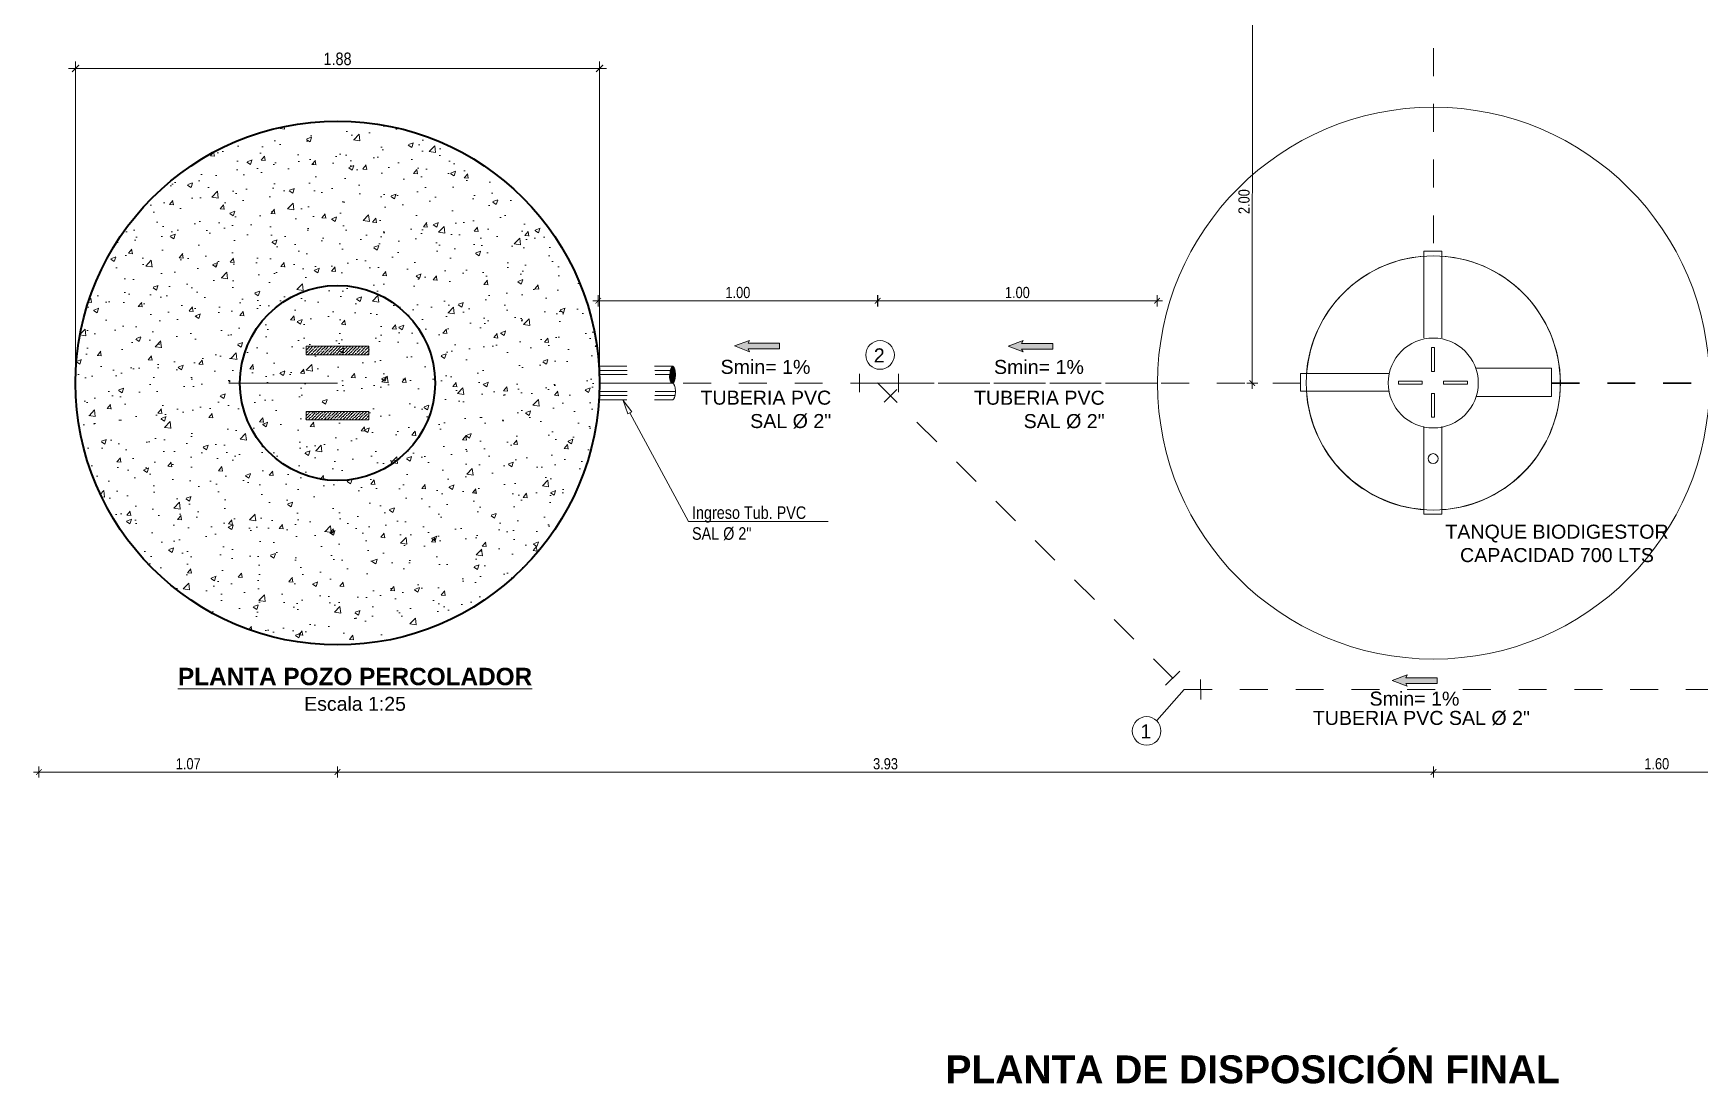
# Model space of a CAD drawing. Header units: metres. Extents: x 0 to 1935, y 0 to 1529.
# Drawn here: x 1861.94 to 1867.91, y 1480.49 to 1484.26 of the extents above; entities that cross this region are included whole.
import ezdxf
from ezdxf import colors
from ezdxf.entities.mleader import LeaderData, LeaderLine
from ezdxf.enums import TextEntityAlignment as Align
from ezdxf.math import Vec2, Vec3

# ---------------------------------------------------------------- set-up
doc = ezdxf.new("R2010")
doc.units = ezdxf.units.M
doc.header["$LTSCALE"] = 0.005
doc.linetypes.add('ACAD_ISO02W100', pattern=[15, 12, -3])
doc.linetypes.add('TRAZO_Y_PUNTOX2', pattern=[50.8, 25.4, -12.7, 0, -12.7])
for name, color, linetype, lineweight in [('-Acero techos', 252, 'Continuous', 13), ('-Achurado', 251, 'Continuous', 5), ('-Acotado', 251, 'Continuous', 5), ('-Corte', 7, 'Continuous', 35), ('-Proyeccion', 85, 'ACAD_ISO02W100', 9), ('-Textos', 7, 'Continuous', 20), ('-Vista', 148, 'Continuous', 9), ('FIC-2ES_LINEA DESAGUE', 6, 'TRAZO_Y_PUNTOX2', 30), ('FIC_2ES_ACCESORIOS', 5, 'Continuous', 30)]:
    doc.layers.add(name, color=color, linetype=linetype, lineweight=lineweight)
for name, color, linetype in [('A_50_CotasExter', 7, 'Continuous'), ('G-TEXTOS-TITULOS', 4, 'Continuous'), ('PDF_Text', 7, 'Continuous')]:
    doc.layers.add(name, color=color, linetype=linetype)
doc.layers.add('PDF_Geometry', color=9, linetype='Continuous', true_color=0x808080)
doc.layers.add("PDF_Tub. de desague 4''", color=7, linetype='Continuous', true_color=0x002595)
doc.styles.add('-Arial Narrow', font='ARIALN.TTF')
doc.styles.add('25-TITULO', font='arialbd.ttf', dxfattribs={"height": 0.1})
doc.styles.add('PDF Arial-BoldMT', font='arial.ttf')
doc.dimstyles.new('Esc 1_20n', dxfattribs={"dimscale": 0.02, "dimtxt": 2, "dimasz": 1, "dimexe": 1, "dimexo": 1, "dimgap": 0.45, "dimtad": 1, "dimtoh": 1, "dimzin": 3, "dimdsep": 46, "dimtxsty": '-Arial Narrow', "dimblk": 'ARCHTICK', "dimcen": 1, "dimdle": 1, "dimclrd": 252, "dimclre": 252, "dimclrt": 252, "dimadec": 0, "dimazin": 0, "dimtfac": 1, "dimtix": 1, "dimtmove": 1, "dimatfit": 2, "dimldrblk": 'ARCHTICK', "dimfxl": 1, "dimfxlon": 1, "dimtolj": 2, "dimlwd": 5, "dimlwe": 5, "dimarcsym": 0})
doc.dimstyles.new('Esc 1_25', dxfattribs={"dimscale": 0.025, "dimtxt": 1.8, "dimasz": 1, "dimexe": 1, "dimexo": 2, "dimgap": 0.45, "dimtad": 2, "dimtih": 1, "dimtoh": 1, "dimzin": 4, "dimdsep": 46, "dimtxsty": '-Arial Narrow', "dimblk": 'ARCHTICK', "dimcen": 1, "dimdle": 1, "dimclrd": 256, "dimclre": 256, "dimclrt": 7, "dimadec": 0, "dimazin": 0, "dimtfac": 1, "dimtix": 1, "dimtmove": 1, "dimatfit": 2, "dimldrblk": 'ARCHTICK', "dimfxl": 1, "dimtolj": 2, "dimlwd": 5, "dimlwe": 0, "dimarcsym": 0})
pattern_1 = [(45, (298.959666, -9.086934), (0.004209495057, 0.015434815208), [0.01984375, -0.00396875, 0, -0.00396875])]

# ---------------------------------------------------------------- blocks, each defined once
blk = doc.blocks.new('_ArchTick')
at = {"color": 0, "linetype": 'ByBlock', "const_width": 0.15}
blk.add_lwpolyline([(-0.5, -0.5), (0.5, 0.5)], dxfattribs=at)
blk = doc.blocks.new('*D276')
at = {"layer": 'A_50_CotasExter', "color": 252, "lineweight": 5, "ltscale": 0.005, "transparency": 16777216}
for p, q in [((1863.0269, 1481.6325), (1863.0269, 1481.5925)), ((1866.9588, 1481.6325), (1866.9588, 1481.5925)), ((1863.0069, 1481.6125), (1866.9788, 1481.6125))]:
    blk.add_line(p, q, dxfattribs=at)
at = {"layer": 'Defpoints', "color": 0, "ltscale": 0.005, "transparency": 16777216}
for p in [(1866.9588, 1482.4036), (1863.0269, 1482.0888), (1866.9588, 1481.6125)]:
    blk.add_point(p, dxfattribs=at)
at = {"layer": 'A_50_CotasExter', "color": 252, "lineweight": 5, "ltscale": 0.005, "transparency": 16777216, "xscale": 0.02, "yscale": 0.02, "zscale": 0.02}
for p, rotation in [((1863.0269, 1481.6125), 180.0000000000584), ((1866.9588, 1481.6125), 5.842042838912188e-11)]:
    blk.add_blockref('_ArchTick', p, dxfattribs=dict(at, rotation=rotation))
at = {"layer": 'A_50_CotasExter', "color": 252, "ltscale": 0.005, "transparency": 16777216, "insert": (1864.9929, 1481.642), "char_height": 0.04, "attachment_point": 5, "style": '-Arial Narrow'}
blk.add_mtext('\\A2;3.93', dxfattribs=at)
blk = doc.blocks.new('*D277')
at = {"layer": 'A_50_CotasExter', "color": 252, "lineweight": 5, "ltscale": 0.005, "transparency": 16777216}
for p, q in [((1866.9588, 1481.6325), (1866.9588, 1481.5925)), ((1868.5606, 1481.6325), (1868.5606, 1481.5925)), ((1866.9388, 1481.6125), (1868.5806, 1481.6125))]:
    blk.add_line(p, q, dxfattribs=at)
at = {"layer": 'Defpoints', "color": 0, "ltscale": 0.005, "transparency": 16777216}
for p in [(1866.9588, 1482.4036), (1868.5606, 1482.4042), (1868.5606, 1481.6125)]:
    blk.add_point(p, dxfattribs=at)
at = {"layer": 'A_50_CotasExter', "color": 252, "lineweight": 5, "ltscale": 0.005, "transparency": 16777216, "xscale": 0.02, "yscale": 0.02, "zscale": 0.02}
for p, rotation in [((1866.9588, 1481.6125), 180.0000000000584), ((1868.5606, 1481.6125), 5.842042838912188e-11)]:
    blk.add_blockref('_ArchTick', p, dxfattribs=dict(at, rotation=rotation))
at = {"layer": 'A_50_CotasExter', "color": 252, "ltscale": 0.005, "transparency": 16777216, "insert": (1867.7597, 1481.642), "char_height": 0.04, "attachment_point": 5, "style": '-Arial Narrow'}
blk.add_mtext('\\A2;1.60', dxfattribs=at)
blk = doc.blocks.new('*D280')
at = {"layer": 'A_50_CotasExter', "color": 252, "lineweight": 5, "ltscale": 0.005, "transparency": 16777216}
for p, q in [((1861.9556, 1481.6325), (1861.9556, 1481.5925)), ((1863.0269, 1481.6125), (1863.0269, 1481.6325)), ((1863.0469, 1481.6125), (1861.9356, 1481.6125))]:
    blk.add_line(p, q, dxfattribs=at)
at = {"layer": 'Defpoints', "color": 0, "ltscale": 0.005, "transparency": 16777216}
for p in [(1861.9556, 1481.7278), (1861.9556, 1481.6125), (1863.0269, 1481.6125)]:
    blk.add_point(p, dxfattribs=at)
at = {"layer": 'A_50_CotasExter', "color": 252, "lineweight": 5, "ltscale": 0.005, "transparency": 16777216, "xscale": 0.02, "yscale": 0.02, "zscale": 0.02}
for p, rotation in [((1861.9556, 1481.6125), 180.0000000000583), ((1863.0269, 1481.6125), 5.835332217429823e-11)]:
    blk.add_blockref('_ArchTick', p, dxfattribs=dict(at, rotation=rotation))
at = {"layer": 'A_50_CotasExter', "color": 252, "ltscale": 0.005, "transparency": 16777216, "insert": (1862.4913, 1481.642), "char_height": 0.04, "attachment_point": 5, "style": '-Arial Narrow'}
blk.add_mtext('\\A2;1.07', dxfattribs=at)
blk = doc.blocks.new('*D271')
at = {"layer": 'A_50_CotasExter', "color": 252, "lineweight": 5, "ltscale": 0.005, "transparency": 16777216}
for p, q in [((1866.3085, 1482.988), (1866.3091, 1485.0301)), ((1866.3291, 1485.0101), (1866.2891, 1485.0101)), ((1866.3286, 1483.008), (1866.2886, 1483.008))]:
    blk.add_line(p, q, dxfattribs=at)
at = {"layer": 'Defpoints', "color": 0, "ltscale": 0.005, "transparency": 16777216}
for p in [(1866.3091, 1485.0101), (1866.9593, 1485.0099), (1866.9588, 1483.0079)]:
    blk.add_point(p, dxfattribs=at)
at = {"layer": 'A_50_CotasExter', "color": 252, "lineweight": 5, "ltscale": 0.005, "transparency": 16777216, "xscale": 0.02, "yscale": 0.02, "zscale": 0.02}
for p, rotation in [((1866.3091, 1485.0101), 89.98483993427523), ((1866.3086, 1483.008), 269.9848399342752)]:
    blk.add_blockref('_ArchTick', p, dxfattribs=dict(at, rotation=rotation))
at = {"layer": 'A_50_CotasExter', "color": 252, "ltscale": 0.005, "transparency": 16777216, "insert": (1866.2792, 1483.6591), "char_height": 0.04, "attachment_point": 5, "rotation": 89.98484, "style": '-Arial Narrow'}
blk.add_mtext('\\A2;2.00', dxfattribs=at)
blk = doc.blocks.new('*D288')
at = {"layer": 'A_50_CotasExter', "color": 252, "lineweight": 5, "ltscale": 0.005, "transparency": 16777216}
for p, q in [((1864.9449, 1483.3034), (1865.9869, 1483.3034)), ((1864.9649, 1483.2834), (1864.9649, 1483.3234)), ((1865.9669, 1483.2834), (1865.9669, 1483.3234))]:
    blk.add_line(p, q, dxfattribs=at)
at = {"layer": 'Defpoints', "color": 0, "ltscale": 0.005, "transparency": 16777216}
for p in [(1865.9669, 1483.3034), (1864.9649, 1483.0084), (1865.9669, 1483.0084)]:
    blk.add_point(p, dxfattribs=at)
at = {"layer": 'A_50_CotasExter', "color": 252, "lineweight": 5, "ltscale": 0.005, "transparency": 16777216, "xscale": 0.02, "yscale": 0.02, "zscale": 0.02, "rotation": 180}
blk.add_blockref('_ArchTick', (1864.9649, 1483.3034), dxfattribs=at)
at = {"layer": 'A_50_CotasExter', "color": 252, "lineweight": 5, "ltscale": 0.005, "transparency": 16777216, "xscale": 0.02, "yscale": 0.02, "zscale": 0.02}
blk.add_blockref('_ArchTick', (1865.9669, 1483.3034), dxfattribs=at)
at = {"layer": 'A_50_CotasExter', "color": 252, "ltscale": 0.005, "transparency": 16777216, "insert": (1865.4659, 1483.3329), "char_height": 0.04, "attachment_point": 5, "style": '-Arial Narrow'}
blk.add_mtext('\\A2;1.00', dxfattribs=at)
blk = doc.blocks.new('*D289')
at = {"layer": 'A_50_CotasExter', "color": 252, "lineweight": 5, "ltscale": 0.005, "transparency": 16777216}
for p, q in [((1863.9423, 1483.3034), (1864.9843, 1483.3034)), ((1863.9623, 1483.2834), (1863.9623, 1483.3234)), ((1864.9643, 1483.2834), (1864.9643, 1483.3234))]:
    blk.add_line(p, q, dxfattribs=at)
at = {"layer": 'Defpoints', "color": 0, "ltscale": 0.005, "transparency": 16777216}
for p in [(1864.9643, 1483.3034), (1863.9623, 1483.0084), (1864.9643, 1483.0084)]:
    blk.add_point(p, dxfattribs=at)
at = {"layer": 'A_50_CotasExter', "color": 252, "lineweight": 5, "ltscale": 0.005, "transparency": 16777216, "xscale": 0.02, "yscale": 0.02, "zscale": 0.02, "rotation": 180}
blk.add_blockref('_ArchTick', (1863.9623, 1483.3034), dxfattribs=at)
at = {"layer": 'A_50_CotasExter', "color": 252, "lineweight": 5, "ltscale": 0.005, "transparency": 16777216, "xscale": 0.02, "yscale": 0.02, "zscale": 0.02}
blk.add_blockref('_ArchTick', (1864.9643, 1483.3034), dxfattribs=at)
at = {"layer": 'A_50_CotasExter', "color": 252, "ltscale": 0.005, "transparency": 16777216, "insert": (1864.4633, 1483.3329), "char_height": 0.04, "attachment_point": 5, "style": '-Arial Narrow'}
blk.add_mtext('\\A2;1.00', dxfattribs=at)
blk = doc.blocks.new('_ClosedBlank')
at = {"color": 0, "linetype": 'ByBlock', "lineweight": -2}
for p, q in [((-1, 0.17), (0, 0)), ((-1, 0.17), (-1, -0.17)), ((0, 0), (-1, -0.17))]:
    blk.add_line(p, q, dxfattribs=at)
blk = doc.blocks.new('*D507')
at = {"layer": '-Acotado', "lineweight": 5, "transparency": 16777216}
blk.add_line((1863.9919, 1484.1369), (1862.0619, 1484.1369), dxfattribs=at)
at = {"layer": '-Acotado', "lineweight": 0, "transparency": 16777216}
for p, q in [((1862.0869, 1483.0584), (1862.0869, 1484.1619)), ((1863.9669, 1483.0584), (1863.9669, 1484.1619))]:
    blk.add_line(p, q, dxfattribs=at)
at = {"layer": 'Defpoints', "color": 0, "transparency": 16777216}
for p in [(1862.0869, 1484.1369), (1862.0869, 1483.0084), (1863.9669, 1483.0084)]:
    blk.add_point(p, dxfattribs=at)
at = {"layer": '-Acotado', "lineweight": 5, "transparency": 16777216, "xscale": 0.025, "yscale": 0.025, "zscale": 0.025, "rotation": 180}
blk.add_blockref('_ArchTick', (1862.0869, 1484.1369), dxfattribs=at)
at = {"layer": '-Acotado', "lineweight": 5, "transparency": 16777216, "xscale": 0.025, "yscale": 0.025, "zscale": 0.025}
blk.add_blockref('_ArchTick', (1863.9669, 1484.1369), dxfattribs=at)
at = {"layer": '-Acotado', "color": 7, "transparency": 16777216, "insert": (1863.0269, 1484.1711), "char_height": 0.045, "attachment_point": 5, "style": '-Arial Narrow'}
blk.add_mtext('\\A2;1.88', dxfattribs=at)

msp = doc.modelspace()

# ---------------------------------------------------------------- hatches: boundary and pattern name
at = {"layer": '-Acero techos', "lineweight": 5, "ltscale": 0.005, "true_color": 0x105689}
h = msp.add_hatch(color=146, dxfattribs=at)
h.dxf.hatch_style = 1
h.paths.add_polyline_path([(1864.50016, 1483.13062), (1864.61242, 1483.13062), (1864.61242, 1483.15074), (1864.50016, 1483.15074), (1864.50545, 1483.16134), (1864.45144, 1483.14121), (1864.50545, 1483.12003)])
h = msp.add_hatch(color=146, dxfattribs=at)
h.dxf.hatch_style = 1
h.paths.add_polyline_path([(1865.48127, 1483.13036), (1865.59353, 1483.13036), (1865.59353, 1483.15048), (1865.48127, 1483.15048), (1865.48657, 1483.16107), (1865.43255, 1483.14095), (1865.48657, 1483.11977)])
h = msp.add_hatch(color=146, dxfattribs=at)
h.dxf.hatch_style = 1
h.paths.add_polyline_path([(1866.85922, 1481.93076), (1866.97148, 1481.93076), (1866.97148, 1481.95089), (1866.85922, 1481.95089), (1866.86451, 1481.96148), (1866.8105, 1481.94135), (1866.86451, 1481.92017)])
at = {"layer": '-Achurado'}
h = msp.add_hatch(dxfattribs=at)
h.set_pattern_fill('AR-CONC', color=256, scale=0.001)
h.set_pattern_definition([(50, (302.82414, -13.76918), (0.182184669, -0.015939086), [0.01905, -0.20955]), (355, (302.82414, -13.76918), (-0.035243421, 0.191056845), [0.01524, -0.167640584]), (100.451445, (302.83932, -13.7705), (0.146941247, 0.175117752), [0.016190009, -0.178090245]), (46.1842, (302.82414, -13.71838), (0.27107904, -0.042042328), [0.028575, -0.314325]), (96.635558, (302.84673, -13.72188), (0.237404134, 0.247426125), [0.024285023, -0.267135608]), (351.184151, (302.82414, -13.71838), (0.237404134, 0.247426125), [0.022859967, -0.251459732]), (21, (302.84954, -13.73108), (0.151614391, -0.102265198), [0.01905, -0.20955]), (326, (302.84954, -13.73108), (0.061802028, 0.184187966), [0.01524, -0.16764]), (71.451445, (302.86218, -13.7396), (0.213416419, 0.081922769), [0.016190009, -0.178089938]), (37.5, (302.82414, -13.76918), (0.0030886033, 0.0845550389), [0, -0.165608, 0, -0.17018, 0, -0.168275]), (7.5, (302.82414, -13.76918), (0.0668196625, 0.100180575), [0, -0.097028, 0, -0.161798, 0, -0.064135]), (327.5, (302.7675, -13.76918), (0.1355905952, -0.005728744), [0, -0.0635, 0, -0.19812, 0, -0.26289]), (317.5, (302.7421, -13.76918), (0.1481291814, 0.025426491), [0, -0.08255, 0, -0.131572, 0, -0.18669])])
edge = h.paths.add_edge_path()
edge.add_arc((1863.02695, 1483.00839), 0.94, 180, 540, ccw=False)
at = {"layer": '-Acotado'}
h = msp.add_hatch(dxfattribs=at)
h.set_pattern_fill('ANSI36', color=256, scale=0.0025)
h.set_pattern_definition(pattern_1)
h.paths.add_polyline_path([(1863.13945, 1483.14006), (1862.91445, 1483.14006), (1862.91445, 1483.11006), (1863.13945, 1483.11006)])
h = msp.add_hatch(dxfattribs=at)
h.set_pattern_fill('ANSI36', color=256, scale=0.0025)
h.set_pattern_definition(pattern_1)
h.paths.add_polyline_path([(1863.13945, 1482.90654), (1862.91445, 1482.90654), (1862.91445, 1482.87654), (1863.13945, 1482.87654)])
at = {"layer": '-Proyeccion', "ltscale": 0.005}
h = msp.add_hatch(color=256, dxfattribs=at)
h.dxf.hatch_style = 1
edge = h.paths.add_edge_path()
edge.add_ellipse((1864.22831, 1483.03817), major_axis=(0, 0.03048), ratio=0.3520651, start_angle=0, end_angle=180, ccw=False)
edge.add_ellipse((1864.22831, 1483.03817), major_axis=(0, 0.03048), ratio=0.3520651, start_angle=180, end_angle=360, ccw=False)

# ---------------------------------------------------------------- linework, layer by layer
at = {"layer": '-Acero techos', "color": 148, "ltscale": 0.005, "true_color": 0x09314e}
for points in [[(1864.50016, 1483.13062), (1864.50545, 1483.12003), (1864.45144, 1483.14121), (1864.50545, 1483.16134), (1864.50016, 1483.15074), (1864.61242, 1483.15074), (1864.61242, 1483.13062)], [(1865.48127, 1483.13036), (1865.48657, 1483.11977), (1865.43255, 1483.14095), (1865.48657, 1483.16107), (1865.48127, 1483.15048), (1865.59353, 1483.15048), (1865.59353, 1483.13036)], [(1866.85922, 1481.93076), (1866.86451, 1481.92017), (1866.8105, 1481.94135), (1866.86451, 1481.96148), (1866.85922, 1481.95089), (1866.97148, 1481.95089), (1866.97148, 1481.93076)]]:
    msp.add_lwpolyline(points, close=True, dxfattribs=at)
at = {"layer": '-Acero techos', "color": 18, "ltscale": 0.005, "true_color": 0x000000}
for centre, radius in [((1866.9588, 1483.00786), 0.99), ((1866.958, 1483.00846), 0.45592)]:
    msp.add_circle(centre, radius, dxfattribs=at)
at = {"layer": '-Corte'}
for radius in [0.94, 0.35]:
    msp.add_circle((1863.02695, 1483.00839), radius, dxfattribs=at)
at = {"layer": '-Proyeccion', "ltscale": 0.005}
for p, q in [((1863.96455, 1483.06865), (1864.22831, 1483.06865)), ((1863.96561, 1483.05339), (1864.21901, 1483.05339)), ((1863.96635, 1483.03839), (1864.21758, 1483.03839)), ((1863.96695, 1483.00839), (1864.22603, 1483.00839)), ((1863.96455, 1482.94813), (1864.22831, 1482.94813)), ((1863.96561, 1482.96339), (1864.23768, 1482.96339)), ((1863.96635, 1482.97839), (1864.23904, 1482.97839))]:
    msp.add_line(p, q, dxfattribs=at)
msp.add_ellipse((1864.22831, 1483.03817), major_axis=(0, 0.03048), ratio=0.3520651, dxfattribs=at)
at = {"layer": '-Proyeccion', "ltscale": 0.005, "extrusion": (0, 0, -1)}
msp.add_ellipse((1864.22831, 1482.97791), major_axis=(0, -0.02978), ratio=0.3602945, start_param=3.1415927, end_param=6.2831853, dxfattribs=at)
at = {"layer": '-Vista'}
for points in [[(1863.13945, 1483.14006), (1862.91445, 1483.14006), (1862.91445, 1483.11006), (1863.13945, 1483.11006)], [(1863.13945, 1482.90654), (1862.91445, 1482.90654), (1862.91445, 1482.87654), (1863.13945, 1482.87654)]]:
    msp.add_lwpolyline(points, close=True, dxfattribs=at)
msp.add_lwpolyline([(1863.02695, 1483.00839), (1862.63695, 1483.00839)], dxfattribs=at)
msp.add_circle((1863.02695, 1483.00839), 0.94, dxfattribs=at)
at = {"layer": 'FIC-2ES_LINEA DESAGUE', "color": 175, "lineweight": 20, "ltscale": 0.5, "true_color": 0x4554a5}
for p, q in [((1866.95933, 1485.00989), (1866.95933, 1483.48175)), ((1864.96433, 1483.00898), (1866.06454, 1481.90877)), ((1866.06454, 1481.90877), (1868.0607, 1481.90877))]:
    msp.add_line(p, q, dxfattribs=at)
for points in [[(1865.96695, 1483.00839), (1863.96695, 1483.00839)], [(1866.48186, 1483.00839), (1864.96433, 1483.00839)], [(1865.99676, 1481.92466), (1866.04865, 1481.97444)], [(1866.12384, 1481.87276), (1866.12278, 1481.94478)]]:
    msp.add_lwpolyline(points, dxfattribs=at)
at = {"layer": 'FIC-2ES_LINEA DESAGUE', "color": 175, "lineweight": 30, "ltscale": 0.5, "true_color": 0x4554a5}
msp.add_lwpolyline([(1867.38262, 1483.00839), (1868.56065, 1483.00839)], dxfattribs=at)
at = {"layer": 'FIC_2ES_ACCESORIOS', "color": 175, "lineweight": 20, "true_color": 0x4554a5}
for p, q in [((1864.89992, 1483.04089), (1864.89992, 1482.97589)), ((1864.89992, 1483.00839), (1865.03992, 1483.00839)), ((1864.96492, 1483.00839), (1865.01088, 1482.96243)), ((1865.03992, 1483.04089), (1865.03992, 1482.97589)), ((1865.03386, 1482.98541), (1864.9879, 1482.93945))]:
    msp.add_line(p, q, dxfattribs=at)
at = {"layer": 'PDF_Geometry', "color": 7, "lineweight": 13}
msp.add_lwpolyline([(1865.96604, 1481.79757), (1866.06454, 1481.90877)], dxfattribs=at)
for centre in [(1864.97319, 1483.10895), (1865.9295, 1481.75997)]:
    msp.add_circle(centre, 0.05136, dxfattribs=at)
at = {"layer": "PDF_Tub. de desague 4''", "lineweight": 13}
for points in [[(1866.92378, 1483.16992), (1866.92378, 1483.48175), (1866.98895, 1483.48175), (1866.98895, 1483.16992)], [(1867.11087, 1483.06166), (1867.38262, 1483.06166), (1867.38262, 1482.95971), (1867.11087, 1482.95971)], [(1866.79766, 1483.04274), (1866.48186, 1483.04274), (1866.48186, 1482.97862), (1866.79766, 1482.97862)], [(1866.92378, 1482.8525), (1866.92378, 1482.53805), (1866.98895, 1482.53805), (1866.98895, 1482.8525)]]:
    msp.add_lwpolyline(points, dxfattribs=at)
for points in [[(1866.95111, 1483.13523), (1866.95111, 1483.0501), (1866.96267, 1483.0501), (1866.96267, 1483.13523)], [(1866.83339, 1483.00385), (1866.91853, 1483.00385), (1866.91853, 1483.01541), (1866.83339, 1483.01541)], [(1867.08039, 1483.01541), (1866.99525, 1483.01541), (1866.99525, 1483.00385), (1867.08039, 1483.00385)], [(1866.96267, 1482.88613), (1866.96267, 1482.97127), (1866.95111, 1482.97127), (1866.95111, 1482.88613)]]:
    msp.add_lwpolyline(points, close=True, dxfattribs=at)
for centre, radius in [((1866.958, 1483.00846), 0.1614), ((1866.95743, 1482.73703), 0.01786)]:
    msp.add_circle(centre, radius, dxfattribs=at)
for centre, radius, start, end in [((1866.95838, 1483.00889), 0.45601, 94.351896, 175.742825), ((1866.95748, 1483.0087), 0.45613, 0.248578, 86.044698), ((1866.9588, 1483.00786), 0.45468, 273.801159, 0.35527), ((1866.95833, 1483.00896), 0.4559, 183.815502, 265.653572)]:
    msp.add_arc(centre, radius, start, end, dxfattribs=at)

# ---------------------------------------------------------------- texts
at = {"layer": '-Textos', "insert": (1863.08982, 1481.90912), "char_height": 0.09375, "attachment_point": 5, "style": '-Arial Narrow'}
msp.add_mtext('{\\fArial|b1|i0|c0|p34;\\H0.66667x;\\LPLANTA POZO PERCOLADOR\\P\\fArial|b0|i0|c0|p34;\\H0.8x;\\lEscala 1:25}', dxfattribs=at)
at = {"layer": 'G-TEXTOS-TITULOS', "color": 219, "lineweight": 5, "true_color": 0x642165, "style": '25-TITULO'}
msp.add_text('PLANTA DE DISPOSICIÓN FINAL', height=0.1, dxfattribs=at).set_placement((1866.31015, 1480.54583), align=Align.MIDDLE_CENTER)
at = {"layer": 'PDF_Text', "style": 'PDF Arial-BoldMT'}
for s, p in [('2', (1864.95084, 1483.08236)), ('1', (1865.90716, 1481.73338))]:
    msp.add_text(s, height=0.05034, dxfattribs=at).set_placement(p)
for s, insert, char_height, attachment_point in [('Smin= 1%', (1864.72348, 1483.06594), 0.050341, 6), ('Smin= 1%', (1865.70459, 1483.06568), 0.050341, 6), ('TUBERIA PVC\\PSAL Ø 2"', (1864.79803, 1482.91291), 0.0503406, 6), ('TUBERIA PVC\\PSAL Ø 2"', (1865.77914, 1482.91265), 0.0503406, 6), ('\\pxqc;TANQUE BIODIGESTOR\\PCAPACIDAD 700 LTS', (1867.00133, 1482.43263), 0.0503406, 4), ('Smin= 1%', (1867.05169, 1481.87563), 0.050341, 6), ('TUBERIA PVC SAL Ø 2"', (1867.30482, 1481.8058), 0.0503406, 6)]:
    msp.add_mtext(s, dxfattribs=dict(at, insert=insert, char_height=char_height, attachment_point=attachment_point))

# ---------------------------------------------------------------- dimensions: what is measured, and where the dimension line sits
at = {"layer": '-Acotado'}
dim = msp.add_linear_dim(base=(1862.08695, 1484.1369), p1=(1863.96695, 1483.00839), p2=(1862.08695, 1483.00839), angle=180, dimstyle='Esc 1_25', override={"dimtmove": 0}, dxfattribs=at)
dim.commit()
dim.dimension.update_dxf_attribs({"geometry": '*D507', "text_midpoint": (1863.02695, 1484.17113)})
at = {"layer": 'A_50_CotasExter', "color": 18, "ltscale": 0.005, "true_color": 0x000000}
dim = msp.add_linear_dim(base=(1866.30908, 1485.01006), p1=(1866.9588, 1483.00786), p2=(1866.95933, 1485.00989), angle=89.98484, dimstyle='Esc 1_20n', dxfattribs=at)
dim.commit()
dim.dimension.update_dxf_attribs({"geometry": '*D271', "text_midpoint": (1866.30863, 1483.65914), "dimtype": 161})
for p1, p2, picture, middle in [((1863.9623, 1483.00839), (1864.96433, 1483.00839), '*D289', (1864.46331, 1483.33287)), ((1864.96492, 1483.00839), (1865.96695, 1483.00839), '*D288', (1865.46593, 1483.33287))]:
    dim = msp.add_aligned_dim(p1=p1, p2=p2, distance=0.29505, dimstyle='Esc 1_20n', dxfattribs=at)
    dim.commit()
    dim.dimension.update_dxf_attribs({"geometry": picture, "text_midpoint": middle})
for base, p1, p2, picture, middle in [((1866.9588, 1481.61255), (1863.02695, 1482.08876), (1866.9588, 1482.40365), '*D276', (1864.99288, 1481.64197)), ((1868.56065, 1481.61255), (1866.9588, 1482.40365), (1868.56065, 1482.40418), '*D277', (1867.75973, 1481.64197)), ((1861.95557, 1481.61255), (1863.02695, 1481.61255), (1861.95557, 1481.72776), '*D280', (1862.49126, 1481.64197))]:
    dim = msp.add_linear_dim(base=base, p1=p1, p2=p2, angle=180, dimstyle='Esc 1_20n', dxfattribs=at)
    dim.commit()
    dim.dimension.update_dxf_attribs({"geometry": picture, "text_midpoint": middle})

# ---------------------------------------------------------------- leaders
at = {"layer": '-Acotado'}
ml = msp.add_multileader_mtext('Standard', dxfattribs=at)
ml.set_content('Ingreso Tub. PVC\\PSAL %%C 2"', color=7, style='-Arial Narrow')
ml.set_leader_properties(color=7, linetype='ByLayer', lineweight=0)
ml.set_arrow_properties(name='CLOSEDBLANK')
ml.build(insert=Vec2(0, 0))
ml.multileader.update_dxf_attribs({"has_dogleg": 0, "text_left_attachment_type": 6, "text_right_attachment_type": 6, "dogleg_length": 0, "arrow_head_size": 0.05, "scale": 0.025})
ctx = ml.context
ctx.base_point, ctx.scale, ctx.char_height, ctx.arrow_head_size, ctx.landing_gap_size, ctx.plane_origin = Vec3(1864.28612, 1482.51183), 0.025, 0.045, 0.05, 0.0125, Vec3(1864.0044, 1482.94548)
ctx.left_attachment, ctx.right_attachment = 6, 6
notes = []
notes.append((ctx, [(1, (1, 1, 0), (1864.28612, 1482.51183), (1, 0), 0, [(0, [(1864.052, 1482.94548)], 0, [])])]))
ctx.mtext.insert, ctx.mtext.flow_direction = Vec3(1864.29862, 1482.56583), 5
for ctx, leaders in notes:
    for number, flags, end, landing, length, lines in leaders:
        leader = LeaderData()
        leader.index, (leader.has_last_leader_line, leader.has_dogleg_vector, leader.attachment_direction) = number, flags
        leader.last_leader_point, leader.dogleg_vector, leader.dogleg_length = Vec3(end), Vec3(landing), length
        for number, points, colour, breaks in lines:
            line = LeaderLine()
            line.index, line.vertices, line.color, line.breaks = number, Vec3.list(points), colors.encode_raw_color(colour), breaks
            leader.lines.append(line)
        ctx.leaders.append(leader)

doc.saveas('drawing.dxf')
